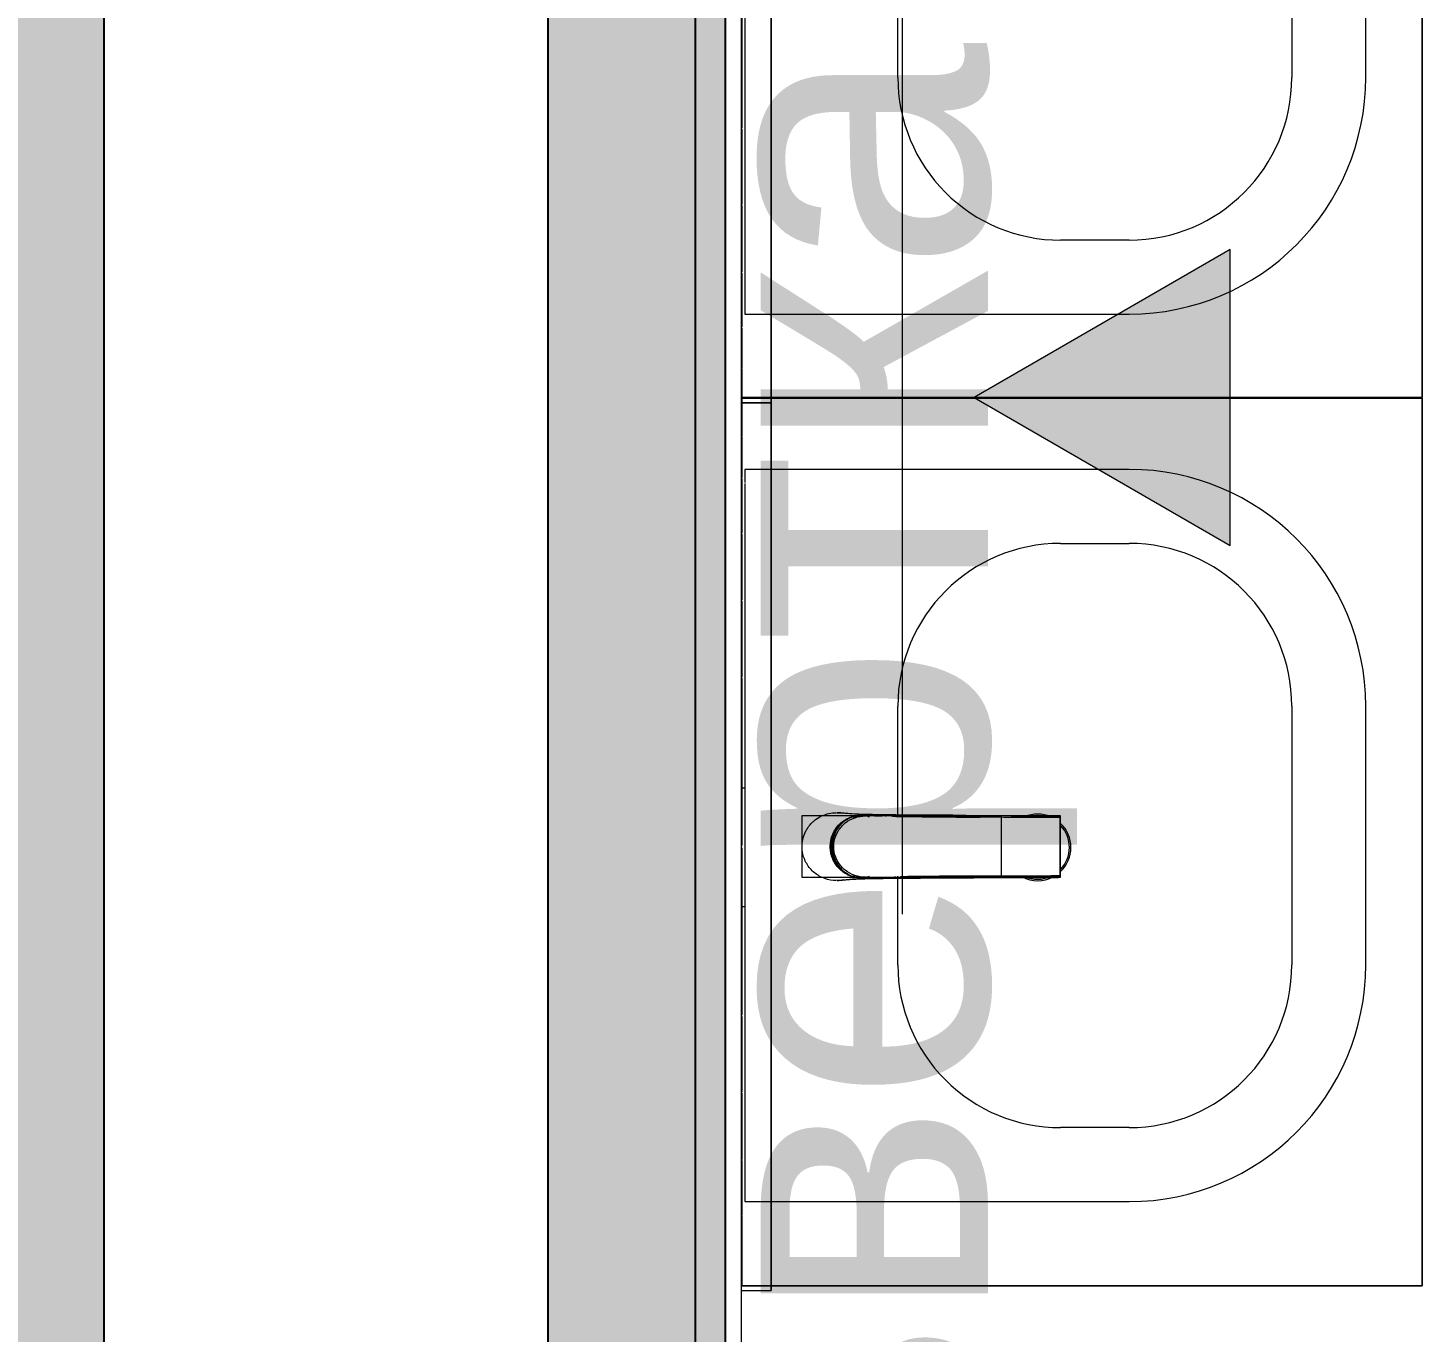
# Model space of a CAD drawing. Header units: millimetres. Extents: x 63201 to 101610, y -2505 to 12270.
# Drawn here: x 69968 to 70911, y 4799 to 5680 of the extents above; entities that cross this region are included whole.
import ezdxf

# ---------------------------------------------------------------- set-up
doc = ezdxf.new("R2010")
doc.units = ezdxf.units.MM
doc.linetypes.add('Осевая', pattern=[3175, 635, -476.25, 1587.5, -476.25])
for name, color, linetype, lineweight in [('0-1', 7, 'Continuous', 9), ('G-ANNO-SYMB', 7, 'Continuous', 9), ('I-WALL', 7, 'Continuous', 9), ('P-SANR-FIXT', 7, 'Continuous', 9), ('P-SANR-FIXT-1', 7, 'Continuous', 13), ('Оси', 7, 'Continuous', 9), ('Оси-2', 7, 'Осевая', 9)]:
    doc.layers.add(name, color=color, linetype=linetype, lineweight=lineweight)
for name, color, linetype, lineweight, true_color in [('A-WALL-1', 7, 'Continuous', 25, 0x3c3c3c), ('A-WALL-FNSH-1', 7, 'Continuous', 13, 0x3c3c3c), ('I-FURN-4', 7, 'Continuous', 9, 0xf0f0f0)]:
    doc.layers.add(name, color=color, linetype=linetype, lineweight=lineweight, true_color=true_color)
doc.styles.add('Arial_1', font='arial.ttf', dxfattribs={"height": 200})
pattern_1 = [(135, (0, 0), (-75.43415, -75.43415), [106.68, -17.78, 3.556, -17.78]), (135, (0, 75.39), (-75.43415, -75.43415), []), (50, (0, 0), (127.52922, -11.15758), [13.335, -146.685]), (355, (0, 0), (-24.66966, 133.74002), [10.668, -117.348]), (100.451, (10.63, -0.93), (102.85973, 122.58178), [11.333, -124.663]), (46.184, (0, 35.56), (189.75516, -29.43036), [20.002, -220.027]), (96.636, (15.81, 33.1), (166.1822, 173.1996), [17, -186.995]), (351.184, (0, 35.56), (166.18393, 173.1976), [16.002, -176.022]), (21, (17.78, 26.67), (106.13027, -71.58603), [13.335, -146.685]), (326, (17.78, 26.67), (43.26188, 128.93175), [10.668, -117.348]), (71.451, (26.62, 20.7), (149.39198, 57.34505), [11.333, -124.663]), (37.5, (0, 0), (2.162228, 59.188357), [3.353, -112.573, 3.353, -115.773, -117.792]), (37.5, (0, 0), (2.162228, 59.188357), [-235.052, 3.353, -114.44]), (7.5, (0, 0), (46.77386, 70.12615), [3.353, -64.567, 3.353, -109.906, -44.894]), (7.5, (0, 0), (46.77386, 70.12615), [-181.178, 3.353, -41.542]), (327.5, (-39.65, 0), (94.91367, -4.010093), [3.353, -41.097, 3.353, -135.331, -184.023]), (327.5, (-39.65, 0), (94.91367, -4.010093), [-183.134, 3.353, -180.67]), (317.5, (-57.43, 0), (103.69057, 17.79882), [3.353, -54.432, 3.353, -88.748, -130.683]), (317.5, (-57.43, 0), (103.69057, 17.79882), [-149.885, 3.353, -127.33])]

# ---------------------------------------------------------------- blocks, each defined once
blk = doc.blocks.new('зеркало круглое600д - 1_22д зеркало круглое d600-30456177-План разверток пом_3_11_ Этаж 3')
at = {"layer": 'I-FURN-4'}
for p, q in [((-300, 0), (300, 0)), ((-300, 0), (-300, -20)), ((300, -20), (300, 0)), ((-300, -20), (114.81, -20)), ((300, -20), (-300, -20)), ((114.81, -20), (212.13, -20)), ((212.13, -20), (294.24, -20)), ((294.24, -20), (300, -20))]:
    blk.add_line(p, q, dxfattribs=at)
blk = doc.blocks.new('зеркало круглое600д - 1_22д зеркало круглое d600-V2-План разверток пом_3_11_ Этаж 3')
at = {"layer": 'I-FURN-4'}
for p, q in [((-300, 0), (300, 0)), ((-300, 0), (-300, -20)), ((300, -20), (300, 0)), ((-300, -20), (300, -20)), ((300, -20), (-300, -20))]:
    blk.add_line(p, q, dxfattribs=at)
blk = doc.blocks.new('сифон - Для раковины-30610345-План разверток пом_3_11_ Этаж 3')
at = {"layer": 'P-SANR-FIXT'}
for p, q in [((200, 40), (198.1, 40)), ((200, 40), (200, 0.22)), ((200, -1.35), (200, -40)), ((198.1, -40), (200, -40))]:
    blk.add_line(p, q, dxfattribs=at)
at = {"layer": 'P-SANR-FIXT-1'}
for radius, start, end in [(22.5, 62.26991, 117.96061), (21.5, 66.1704, 114.13254), (22.5, 134.32352, 180), (21.5, 136.61983, 180), (22.5, 180, 226.26625), (21.5, 180, 223.84224), (22.5, 246.9241, 292.78484), (21.5, 252, 288)]:
    blk.add_arc((0, 0), radius, start, end, dxfattribs=at)
blk = doc.blocks.new('смеситель для раковины - Default-30607276-План разверток пом_3_11_ Этаж 3')
at = {"layer": '0-1'}
for p, q in [((22.83, -3.02), (21.82, -15.59)), ((-20.75, -16.69), (-20.75, -17.22)), ((20.75, -17.22), (20.75, -16.69)), ((-20.4, -97.39), (-20.34, -109.99)), ((20.35, -109.99), (20.41, -97.39)), ((-19.82, -111.85), (19.82, -111.85)), ((-19.75, -151.64), (19.75, -151.64))]:
    blk.add_line(p, q, dxfattribs=at)
at = {"layer": '0-1', "flags": 128}
for points in [[(12.14, 0.14), (14.4, -1.67), (18.06, -6.12), (20.43, -11.54), (21.15, -17.17), (21.17, -36.18), (21.12, -56.03), (21.01, -111.36)], [(-21.83, -15.59), (-22.06, -11.21), (-22.83, -3.02)], [(-18.89, -7.61), (-20.04, -10.3), (-20.77, -13.05), (-21.14, -18.56), (-21.11, -48.65), (-21.08, -93.15)], [(20.76, -150.67), (20.76, -150.64), (20.75, -150.29), (20.75, -149.76), (20.75, -148.96), (20.75, -147.83), (20.76, -146.87), (20.78, -145.14), (20.83, -142.94), (20.87, -128.24), (21.13, -55.9), (21.11, -88.04)], [(-20.74, -150.55), (-20.74, -150.46), (-20.73, -150.22), (-20.72, -149.77), (-20.71, -149.09), (-20.71, -148.09), (-20.71, -147.39), (-20.72, -146.4), (-20.73, -144.92), (-20.76, -143.96), (-20.84, -120.36), (-21.08, -93.15)], [(-19.81, -111.85), (-19.9, -111.84), (-19.99, -111.81), (-20.06, -111.78), (-20.11, -111.75), (-20.2, -111.66), (-20.25, -111.59), (-20.28, -111.53), (-20.3, -111.48), (-20.31, -111.44), (-20.31, -111.42), (-20.32, -111.38), (-20.32, -111.29), (-20.33, -111.17), (-20.33, -111.02), (-20.34, -110.8), (-20.34, -110.61), (-20.34, -110.3), (-20.34, -109.99)], [(20.35, -109.99), (20.35, -110.29), (20.34, -110.55), (20.34, -110.77), (20.34, -110.95), (20.33, -111.1), (20.33, -111.3), (20.31, -111.46), (20.3, -111.48), (20.29, -111.53), (20.25, -111.6), (20.21, -111.66), (20.13, -111.74), (20.06, -111.78), (19.82, -111.85)], [(20.87, -146.22), (20.85, -147.69), (20.84, -148.84), (20.82, -149.81), (20.8, -150.4), (20.67, -151.19), (20.6, -151.3), (20.52, -151.38), (20.37, -151.5), (20.23, -151.57), (19.99, -151.63), (19.75, -151.64)]]:
    blk.add_lwpolyline(points, dxfattribs=at)
at = {"layer": 'P-SANR-FIXT'}
for p, q in [((-20.99, -151.64), (-20.99, 23)), ((-20.99, 23), (21.01, 23)), ((21.01, 23), (21.01, -151.64)), ((0.58, 2.76), (-0.59, 2.76)), ((22.94, -0.86), (22.54, -4.96)), ((20.41, -11.12), (19.41, -12.86)), ((20.83, -19.82), (20.9, -18.53)), ((21.1, -18.44), (20.9, -18.38)), ((-20.82, -19.82), (-20.98, -19.85)), ((-20.82, -19.82), (-20.42, -21.96)), ((20.43, -21.96), (20.83, -19.82)), ((20.83, -19.82), (20.98, -19.85)), ((-19.81, -111.68), (-19.68, -144.03)), ((19.68, -144.03), (19.82, -111.68)), ((21.01, -151.64), (-20.99, -151.64))]:
    blk.add_line(p, q, dxfattribs=at)
at = {"layer": 'P-SANR-FIXT', "flags": 128}
for points in [[(11.15, -0.35), (9.8, 0.36), (6.06, 1.76), (2.05, 2.49), (-2.05, 2.49), (-6.06, 1.76), (-9.8, 0.36), (-13.11, -1.63), (-15.91, -4.11)], [(-0.57, 3.91), (-0.35, 3.92), (-0.11, 3.92), (0.12, 3.92), (0.35, 3.92), (0.57, 3.91)], [(15.91, -4.11), (13.12, -1.63), (11.47, -0.54)], [(21.84, -15.17), (22.06, -10.76), (22.28, -7.91), (22.5, -5.56), (22.72, -3.2), (22.94, -0.86)], [(-21.1, -88.09), (-20.89, -138.92), (-20.87, -145.27), (-20.8, -150.16), (-20.7, -149.39), (-20.68, -143.74), (-20.78, -118.35), (-20.99, -67.56), (-21.1, -42.16), (-21.11, -16.92)], [(-21.08, -16.37), (-21.08, -16.78), (-21.08, -17.2), (-21.09, -17.61), (-21.09, -18.03), (-21.09, -18.44)], [(-20.89, -18.48), (-20.94, -18.5), (-20.98, -18.53), (-21.01, -18.56), (-21.04, -18.57), (-21.07, -18.58), (-21.08, -18.58), (-21.09, -18.58)], [(-20.89, -18.53), (-20.86, -19.17), (-20.82, -19.82)], [(21.12, -16.92), (21.1, -42.16), (21, -67.56), (20.79, -118.35), (20.68, -143.74), (20.71, -149.39), (20.8, -150.16), (20.87, -145.27), (20.9, -138.92), (21.11, -88.09)], [(21.1, -18.44), (21.09, -18.03), (21.09, -17.61), (21.09, -17.2), (21.08, -16.78), (21.08, -16.37)], [(-19.87, -145.25), (-19.92, -133.82), (-19.96, -122.4), (-20.01, -110.98), (-20.06, -99.55), (-20.1, -88.13)], [(20.11, -88.13), (20.08, -94.48), (20.05, -100.82), (20.03, -107.17), (20, -113.52), (19.98, -119.86)], [(19.98, -119.87), (19.95, -126.21), (19.92, -132.55), (19.9, -138.9), (19.87, -145.25)]]:
    blk.add_lwpolyline(points, dxfattribs=at)
at = {"layer": 'P-SANR-FIXT'}
for centre, major_axis, ratio, start_param, end_param in [((0, -17.22), (20.75, 0), 0.98634, 0.924777, 2.669203), ((0, -16.69), (20.75, 0), 0.98634, 1.475706, 1.969891), ((0, -16.69), (20.75, 0), 0.98634, 1.175826, 1.349386), ((0, -16.69), (20.75, 0), 0.98634, 2.513274, 2.712058), ((0, -16.69), (20.75, 0), 0.98634, 2.199532, 2.288423), ((0, -16.69), (20.75, 0), 0.98634, 0.436433, 0.906939), ((0, -17.22), (20.75, 0), 0.98634, 0.478372, 0.784046), ((0, -17.22), (-20.75, 0), 0.98634, 5.983401, 6.283185), ((0, -16.69), (20.75, 0), 0.98634, 2.911123, 3.141593), ((0, -17.22), (20.75, 0), 0.98634, 3.141593, 3.245131), ((0, -17.22), (20.75, 0), 0.98634, 0, 0.299784), ((0, -16.69), (20.75, 0), 0.98634, 0, 0.23047), ((0, -17.22), (20.75, 0), 0.98634, 6.179646, 6.283185), ((-19.79, -109.7), (0.5, 0.002), 0.095848, 1.570429, 3.124299), ((19.8, -109.7), (-0.5, 0.002), 0.095846, 3.158887, 4.712983)]:
    blk.add_ellipse(centre, major_axis=major_axis, ratio=ratio, start_param=start_param, end_param=end_param, dxfattribs=at)
for points, knots in [([(-22.94, -0.26), (-22.92, 2.53), (-22.27, 6.44), (-20, 11.38), (-17.72, 14.73), (-14.88, 17.6), (-11.6, 19.96), (-7.93, 21.68), (-4.5, 22.64), (-1.53, 22.99), (1.89, 23.03), (5.97, 22.39), (10, 20.79), (12.82, 19.09), (14.84, 17.54), (16.69, 15.78), (18.81, 13.26), (21.89, 8.05), (22.91, 3.23), (22.94, -0.26)], [0, 0, 0, 0, 0.111111, 0.166667, 0.222222, 0.277778, 0.333333, 0.388889, 0.444444, 0.479167, 0.513889, 0.583333, 0.652778, 0.6875, 0.722222, 0.756944, 0.791667, 0.861111, 1, 1, 1, 1]), ([(-21.11, -16.92), (-21.12, -15.87), (-21, -14.26), (-20.58, -12.14), (-20.14, -10.57), (-19.58, -9.05), (-18.68, -7.09), (-17.27, -4.8), (-15.19, -2.33), (-12.76, -0.19), (-10, 1.54), (-6.99, 2.84), (-3.79, 3.66), (-1.64, 3.88), (-0.57, 3.91)], [0, 0, 0, 0, 0.1, 0.15, 0.2, 0.25, 0.3, 0.4, 0.5, 0.6, 0.7, 0.8, 0.9, 1, 1, 1, 1]), ([(21.08, -16.37), (21.07, -15.97), (21.02, -15.14), (20.83, -13.79), (20.57, -12.6), (20.32, -11.74), (20.16, -11.24), (20.02, -10.86), (19.88, -10.47), (19.68, -9.94), (19.28, -8.99), (18.59, -7.58), (17.75, -6.22), (17.01, -5.2), (16.43, -4.49), (15.83, -3.83), (14.99, -2.99), (13.89, -2.04), (12.69, -1.18), (11.68, -0.55), (10.89, -0.09), (10.08, 0.33), (8.96, 0.86), (6.92, 1.67), (2.61, 2.77), (-2.6, 2.77), (-6.91, 1.67), (-9.25, 0.75), (-11.18, -0.21), (-13.22, -1.51), (-14.93, -2.93), (-16.15, -4.17), (-17.27, -5.47), (-18.47, -7.18), (-19.61, -9.35), (-20.72, -12.41), (-21.06, -14.79), (-21.08, -16.37)], [0, 0, 0, 0, 0.027778, 0.055556, 0.083333, 0.097222, 0.104167, 0.111111, 0.118056, 0.125, 0.138889, 0.166667, 0.194444, 0.208333, 0.222222, 0.236111, 0.25, 0.277778, 0.305556, 0.319444, 0.333333, 0.347222, 0.361111, 0.388889, 0.444444, 0.555556, 0.611111, 0.638889, 0.666667, 0.708333, 0.75, 0.770833, 0.791667, 0.833333, 0.875, 0.916667, 1, 1, 1, 1]), ([(-0.59, 2.76), (-0.57, 2.95), (-0.56, 3.24), (-0.56, 3.57), (-0.56, 3.8), (-0.57, 3.89), (-0.58, 3.91)], [0, 0, 0, 0, 0.363636, 0.545455, 0.727273, 1, 1, 1, 1]), ([(0.57, 3.91), (2.7, 3.85), (7.07, 3.08), (12.93, -0.01), (16.7, -3.87), (18.96, -7.55), (20.2, -10.56), (20.95, -13.73), (21.11, -15.87), (21.11, -16.92)], [0, 0, 0, 0, 0.2, 0.4, 0.6, 0.7, 0.8, 0.9, 1, 1, 1, 1]), ([(0.58, 2.76), (0.6, 2.95), (0.62, 3.24), (0.62, 3.57), (0.61, 3.79), (0.59, 3.89), (0.58, 3.91)], [0, 0, 0, 0, 0.363636, 0.545455, 0.727273, 1, 1, 1, 1]), ([(-22.93, -0.86), (-22.87, -1.51), (-22.78, -2.49), (-22.66, -3.79), (-22.57, -4.79), (-22.48, -5.72), (-22.38, -6.59), (-22.29, -7.55), (-22.2, -8.71), (-22.11, -10.1), (-21.99, -12.13), (-21.9, -13.9), (-21.84, -15.17)], [0, 0, 0, 0, 0.166667, 0.25, 0.333333, 0.416667, 0.5, 0.583333, 0.666667, 0.75, 0.833333, 1, 1, 1, 1]), ([(-15.91, -4.11), (-16.74, -5.01), (-18.39, -7.16), (-19.51, -9.53), (-19.97, -10.89)], [0, 0, 0, 0, 0.444444, 1, 1, 1, 1]), ([(19.98, -10.88), (19.61, -9.8), (18.55, -7.41), (16.95, -5.23), (15.91, -4.11)], [0, 0, 0, 0, 0.444444, 1, 1, 1, 1]), ([(-21.84, -15.17), (-21.8, -16.18), (-21.72, -18.45), (-21.62, -22.56), (-21.53, -27.55), (-21.44, -33.15), (-21.38, -38.28), (-21.34, -42.65), (-21.31, -45.95), (-21.28, -49.31), (-21.26, -52.78), (-21.24, -55.69), (-21.23, -58.03), (-21.22, -59.78), (-21.21, -61.54), (-21.2, -63.88), (-21.18, -66.83), (-21.17, -70.39), (-21.16, -73.93), (-21.14, -77.47), (-21.12, -82.19), (-21.11, -85.73), (-21.1, -88.09)], [0, 0, 0, 0, 0.083333, 0.166667, 0.25, 0.333333, 0.416667, 0.458333, 0.5, 0.541667, 0.583333, 0.625, 0.645833, 0.666667, 0.6875, 0.708333, 0.75, 0.791667, 0.833333, 0.875, 0.916667, 1, 1, 1, 1]), ([(-21.09, -18.44), (-21.09, -19.24), (-21.08, -20.82), (-21.07, -23.12), (-21.06, -25), (-21.05, -26.47), (-21.04, -27.56), (-21.03, -28.63), (-21.01, -30.02), (-20.99, -31.72), (-20.97, -33.39), (-20.95, -34.57), (-20.94, -35.24), (-20.94, -35.75), (-20.93, -36.25), (-20.92, -36.92), (-20.9, -38.1), (-20.88, -39.76), (-20.86, -41.43), (-20.84, -42.77), (-20.82, -44.13), (-20.8, -45.84), (-20.77, -48.6), (-20.71, -53.5), (-20.64, -60.73), (-20.57, -68.92), (-20.52, -76.52), (-20.46, -85.73), (-20.42, -92.71), (-20.4, -97.39)], [0, 0, 0, 0, 0.027778, 0.055556, 0.083333, 0.097222, 0.111111, 0.125, 0.138889, 0.166667, 0.194444, 0.208333, 0.215278, 0.222222, 0.229167, 0.236111, 0.25, 0.277778, 0.305556, 0.319444, 0.333333, 0.361111, 0.388889, 0.444444, 0.555556, 0.666667, 0.75, 0.833333, 1, 1, 1, 1]), ([(-21.09, -18.56), (-21.09, -18.7), (-21.08, -18.92), (-21.07, -19.2), (-21.04, -19.49), (-21.01, -19.71), (-20.98, -19.85)], [0, 0, 0, 0, 0.333333, 0.5, 0.666667, 1, 1, 1, 1]), ([(-19.97, -10.89), (-20.14, -11.37), (-20.5, -12.61), (-20.72, -13.86), (-20.79, -14.62)], [0, 0, 0, 0, 0.4, 1, 1, 1, 1]), ([(20.79, -14.62), (20.74, -14.06), (20.55, -12.8), (20.21, -11.56), (19.98, -10.88)], [0, 0, 0, 0, 0.444444, 1, 1, 1, 1]), ([(20.41, -97.39), (20.43, -91.15), (20.48, -81.85), (20.57, -69.67), (20.65, -59.98), (20.73, -52.6), (20.79, -47.39), (20.81, -45.24), (20.84, -43.53), (20.86, -41.84), (20.89, -39.76), (20.91, -37.68), (20.93, -36.21), (20.94, -35.36), (20.96, -34.1), (20.98, -32.64), (21, -30.96), (21.02, -29.67), (21.03, -28.58), (21.04, -27.69), (21.05, -26.78), (21.06, -25.64), (21.08, -22.85), (21.09, -20.44), (21.1, -18.44)], [0, 0, 0, 0, 0.222222, 0.333333, 0.444444, 0.583333, 0.618056, 0.652778, 0.670139, 0.6875, 0.722222, 0.756944, 0.774306, 0.782986, 0.791667, 0.826389, 0.84375, 0.861111, 0.878472, 0.887153, 0.895833, 0.913194, 0.930556, 1, 1, 1, 1]), ([(21.11, -88.09), (21.12, -85.1), (21.13, -80.6), (21.16, -74.48), (21.18, -69.92), (21.2, -65.07), (21.22, -59.99), (21.25, -55.13), (21.27, -50.91), (21.3, -47.53), (21.32, -44.65), (21.34, -42.56), (21.36, -40.97), (21.37, -39.8), (21.38, -38.67), (21.39, -37.32), (21.41, -35.81), (21.43, -34.13), (21.46, -32.12), (21.5, -29.68), (21.54, -27.05), (21.59, -24.62), (21.65, -21.61), (21.73, -18.29), (21.8, -16.13), (21.84, -15.17)], [0, 0, 0, 0, 0.071429, 0.107143, 0.142857, 0.178571, 0.214286, 0.25, 0.285714, 0.321429, 0.357143, 0.392857, 0.410714, 0.428571, 0.446429, 0.464286, 0.5, 0.535714, 0.571429, 0.625, 0.678571, 0.732143, 0.785714, 0.892857, 1, 1, 1, 1]), ([(-20.69, -40.53), (-20.7, -40.31), (-20.73, -39.9), (-20.79, -39.28), (-20.86, -38.48), (-20.95, -37.4), (-21.04, -35.54), (-21.05, -33.14), (-20.96, -30.88), (-20.9, -29.44), (-20.88, -28.66), (-20.87, -28.1), (-20.87, -27.56), (-20.87, -26.85), (-20.88, -25.63), (-20.9, -23.94), (-20.95, -21.92), (-20.97, -20.55), (-20.98, -19.85)], [0.686105, 0.686105, 0.686105, 0.686105, 0.6964286, 0.7053571, 0.7142857, 0.7321429, 0.75, 0.7857143, 0.8214286, 0.8392857, 0.8482143, 0.8571429, 0.8660714, 0.875, 0.8928571, 0.9285714, 0.9642857, 1, 1, 1, 1]), ([(20.98, -19.85), (20.98, -20.54), (20.96, -21.9), (20.93, -23.91), (20.9, -25.61), (20.89, -26.83), (20.88, -27.54), (20.87, -28.26), (20.88, -29.22), (20.91, -30.87), (20.92, -32.46), (20.9, -33.64), (20.89, -33.88)], [0, 0, 0, 0, 0.0357143, 0.0714286, 0.1071429, 0.125, 0.1339286, 0.1428571, 0.1607143, 0.1785714, 0.2142857, 0.2233019, 0.2233019, 0.2233019, 0.2233019]), ([(20.7, -37.51), (20.66, -37.9), (20.61, -38.49), (20.54, -39.24), (20.48, -40.01), (20.4, -41.31), (20.38, -43.01), (20.43, -44.62), (20.44, -45.76), (20.43, -46.42), (20.41, -46.92), (20.39, -47.43), (20.36, -48.08), (20.32, -49.19), (20.29, -50.71), (20.28, -52.56), (20.28, -54.63), (20.25, -56.99), (20.21, -60.34), (20.12, -66.89), (20.03, -78.43), (19.92, -90.5), (19.91, -97.43)], [0.2698282, 0.2698282, 0.2698282, 0.2698282, 0.2857143, 0.2946429, 0.3035714, 0.3214286, 0.3571429, 0.3928571, 0.4107143, 0.4196429, 0.4285714, 0.4375, 0.4464286, 0.4642857, 0.5, 0.5357143, 0.5714286, 0.6071429, 0.6428571, 0.7142857, 0.8571429, 1, 1, 1, 1]), ([(-19.9, -97.43), (-19.92, -90.5), (-20.02, -78.44), (-20.11, -67), (-20.2, -60.47), (-20.25, -57.12), (-20.28, -54.77), (-20.27, -52.69), (-20.26, -50.84), (-20.29, -49.32), (-20.34, -48.21), (-20.37, -47.55), (-20.4, -47.05), (-20.44, -46.54), (-20.46, -45.88), (-20.49, -44.9), (-20.51, -44.1), (-20.53, -43.61)], [0, 0, 0, 0, 0.1428571, 0.2857143, 0.3571429, 0.3928571, 0.4285714, 0.4642857, 0.5, 0.5357143, 0.5535714, 0.5625, 0.5714286, 0.5803571, 0.5892857, 0.6071429, 0.6334797, 0.6334797, 0.6334797, 0.6334797]), ([(20.96, -86.62), (20.95, -86.69), (20.92, -86.83), (20.86, -87.04), (20.77, -87.2), (20.68, -87.52), (20.59, -87.78), (20.5, -88.01), (20.4, -88.2), (20.26, -88.29), (20.16, -88.23), (20.1, -88.13)], [0.4, 0.4, 0.4, 0.4, 0.4375, 0.5, 0.6, 0.65, 0.7, 0.75, 0.79375, 0.875, 1, 1, 1, 1]), ([(-19.79, -109.65), (-19.79, -110.07), (-19.79, -110.93), (-19.8, -111.7), (-19.81, -111.84), (-19.82, -111.84)], [0, 0, 0, 0, 0.2, 0.4, 0.5304452, 0.5304452, 0.5304452, 0.5304452]), ([(19.82, -111.84), (19.81, -111.84), (19.8, -111.7), (19.79, -110.93), (19.79, -110.07), (19.8, -109.65)], [0.4695252, 0.4695252, 0.4695252, 0.4695252, 0.6, 0.8, 1, 1, 1, 1]), ([(-19.75, -151.63), (-19.76, -151.63), (-19.79, -151.41), (-19.84, -149.54), (-19.86, -146.71), (-19.87, -145.25)], [0.5274141, 0.5274141, 0.5274141, 0.5274141, 0.6, 0.8, 1, 1, 1, 1]), ([(-19.68, -144.03), (-19.68, -145.49), (-19.68, -148.5), (-19.71, -151.16), (-19.74, -151.63), (-19.75, -151.63)], [0, 0, 0, 0, 0.2, 0.4, 0.5271653, 0.5271653, 0.5271653, 0.5271653]), ([(19.75, -151.64), (19.75, -151.64), (19.73, -151.6), (19.71, -151.19), (19.7, -150.02), (19.69, -148.31), (19.68, -146.25), (19.68, -144.76), (19.68, -144.03)], [0.4725879, 0.4725879, 0.4725879, 0.4725879, 0.5, 0.6, 0.7, 0.8, 0.9, 1, 1, 1, 1]), ([(19.87, -145.25), (19.87, -145.98), (19.86, -147.42), (19.84, -149.31), (19.81, -150.73), (19.77, -151.49), (19.76, -151.64), (19.75, -151.64)], [0, 0, 0, 0, 0.1, 0.2, 0.3, 0.4, 0.4724791, 0.4724791, 0.4724791, 0.4724791])]:
    blk.add_open_spline(points, degree=3, knots=knots, dxfattribs=at)
for points in [[(-20.7, -19.9), (-20.71, -17.45), (-19.91, -12.55), (-16.34, -6.01), (-10.74, -1.06), (-3.75, 1.63), (3.75, 1.63), (10.74, -1.06), (16.34, -6.01), (19.91, -12.55), (20.72, -17.45), (20.71, -19.9)], [(-0.59, 2.76), (-1.42, 2.74), (-2.24, 2.67), (-3.04, 2.55)], [(-22.56, -4.92), (-22.81, -3.58), (-22.94, -2.22), (-22.93, -0.86)], [(-21.4, -18.82), (-21.67, -17.62), (-21.82, -16.4), (-21.84, -15.17)], [(-21.09, -18.48), (-21.09, -18.42), (-20.99, -18.37), (-20.89, -18.38)], [(-20.79, -14.62), (-20.84, -15.24), (-20.88, -16.47), (-20.88, -17.71), (-20.89, -18.33)], [(-19.42, -12.86), (-19.78, -12.29), (-20.11, -11.71), (-20.42, -11.11)], [(21.84, -15.17), (21.8, -17.63), (21.23, -20.06), (20.22, -22.31)], [(20.9, -18.38), (20.88, -17.75), (20.89, -16.5), (20.85, -15.25), (20.79, -14.62)], [(20.9, -18.53), (21, -18.51), (21.09, -18.52), (21.1, -18.54)], [(20.99, -19.85), (21, -19.78), (21.03, -19.63), (21.06, -19.4), (21.07, -19.17), (21.09, -18.94), (21.09, -18.72), (21.1, -18.56), (21.1, -18.49)], [(-20.22, -22.31), (-20.63, -21.4), (-20.96, -20.47), (-21.22, -19.52)], [(-20.98, -19.85), (-20.86, -20.76), (-20.68, -21.66), (-20.44, -22.54)], [(20.44, -22.53), (20.68, -21.66), (20.86, -20.76), (20.98, -19.85)], [(-20.81, -88.18), (-20.72, -88.18), (-20.5, -88.17), (-20.23, -88.15), (-20.1, -88.13)], [(-20.1, -88.13), (-20.09, -87.33), (-20.07, -86.53), (-20.05, -85.73)], [(20.05, -85.74), (20.08, -86.54), (20.1, -87.34), (20.11, -88.13)], [(-19.82, -111.84), (-19.82, -111.85), (-19.82, -111.83), (-19.82, -111.8)], [(19.82, -111.8), (19.82, -111.83), (19.82, -111.85), (19.82, -111.84)]]:
    blk.add_open_spline(points, degree=3, dxfattribs=at)
blk = doc.blocks.new('Мебель_универсальная - 1_250-31405634-План разверток пом_3_11_ Этаж 3')
at = {"layer": 'I-FURN-4'}
for p, q in [((300, 230), (-300, 230)), ((-300, 230), (-300, -230)), ((-300, -230), (-300, 230)), ((-300, 230), (300, 230)), ((300, -210.27), (300, 230)), ((300, 230), (300, -210.27)), ((300, -230), (300, -210.27)), ((300, -210.27), (300, -230)), ((-300, -230), (-296.3, -230)), ((-296.3, -230), (-300, -230)), ((-296.3, -230), (-290.61, -230)), ((-290.61, -230), (-296.3, -230)), ((-290.38, -230), (-273.54, -230)), ((-273.54, -230), (-290.38, -230)), ((-273.17, -230), (-245.82, -230)), ((-245.82, -230), (-273.17, -230)), ((-245.32, -230), (-208.51, -230)), ((-208.51, -230), (-245.32, -230)), ((-207.9, -230), (-163.05, -230)), ((-163.05, -230), (-207.9, -230)), ((-162.36, -230), (-111.18, -230)), ((-111.18, -230), (-162.36, -230)), ((-110.43, -230), (2.85, -230)), ((-40, -230), (-110.43, -230)), ((4.4, -230), (117.68, -230)), ((117.68, -230), (40, -230)), ((118.43, -230), (169.61, -230)), ((169.61, -230), (118.43, -230)), ((170.3, -230), (215.15, -230)), ((215.15, -230), (170.3, -230)), ((215.76, -230), (252.57, -230)), ((252.57, -230), (215.76, -230)), ((253.07, -230), (280.42, -230)), ((280.42, -230), (253.07, -230)), ((280.79, -230), (297.63, -230)), ((297.63, -230), (280.79, -230)), ((297.86, -230), (300, -230)), ((300, -230), (297.86, -230))]:
    blk.add_line(p, q, dxfattribs=at)
blk = doc.blocks.new('Мебель_универсальная - 1_250-31406785-План разверток пом_3_11_ Этаж 3')
at = {"layer": 'I-FURN-4'}
for p, q in [((300, 230), (-300, 230)), ((-300, 230), (-300, -210.27)), ((-300, -210.27), (-300, 230)), ((-300, 230), (300, 230)), ((300, -210.27), (300, 230)), ((300, 230), (300, -210.27)), ((-300, -210.27), (-300, -230)), ((-300, -230), (-300, -210.27)), ((300, -230), (300, -210.27)), ((300, -210.27), (300, -230)), ((-300, -230), (-297.01, -230)), ((-297.01, -230), (-300, -230)), ((-296.86, -230), (-291.17, -230)), ((-291.17, -230), (-296.86, -230)), ((-290.95, -230), (-274.1, -230)), ((-274.1, -230), (-290.95, -230)), ((-273.73, -230), (-246.38, -230)), ((-246.38, -230), (-273.73, -230)), ((-245.88, -230), (-209.07, -230)), ((-209.07, -230), (-245.88, -230)), ((-208.47, -230), (-163.61, -230)), ((-163.61, -230), (-208.47, -230)), ((-162.92, -230), (-111.74, -230)), ((-111.74, -230), (-162.92, -230)), ((-111, -230), (2.29, -230)), ((-36.38, -230), (-111, -230)), ((3.84, -230), (117.12, -230)), ((117.12, -230), (43.62, -230)), ((117.87, -230), (169.05, -230)), ((169.05, -230), (117.87, -230)), ((169.73, -230), (214.59, -230)), ((214.59, -230), (169.73, -230)), ((215.19, -230), (252.01, -230)), ((252.01, -230), (215.19, -230)), ((252.5, -230), (279.86, -230)), ((279.86, -230), (252.5, -230)), ((280.23, -230), (297.07, -230)), ((297.07, -230), (280.23, -230)), ((297.3, -230), (300, -230)), ((300, -230), (297.3, -230))]:
    blk.add_line(p, q, dxfattribs=at)
blk = doc.blocks.new('Раковина SE09 - гибкая подводка_ 640х550х165 PN6_3_ ХВ_ГВ накидная гайка BP DN15_ К-гл_кон_ П DN 50-31404862-План разверток пом_3_11_ Этаж 3')
at = {"layer": 'P-SANR-FIXT'}
for p, q in [((80, 420), (-95, 420)), ((-95, 370), (80, 370)), ((-255, 260), (-255, 17.83)), ((-205, 213.56), (-205, 260)), ((190, 260), (190, 213.56)), ((240, 17.83), (240, 260)), ((-20.11, 103.56), (-95, 103.56)), ((80, 103.56), (20.1, 103.56)), ((-255, 17.83), (-255, 0)), ((240, 0), (240, 17.83)), ((-255, 0), (-246.09, 0)), ((-245.4, 0), (240, 0))]:
    blk.add_line(p, q, dxfattribs=at)
for centre, radius, start, end in [((-95, 260), 160, 90, 180), ((80, 260), 160, 360, 90), ((-95, 260), 110, 90, 180), ((80, 260), 110, 360, 90), ((-95, 213.56), 110, 180, 270), ((80, 213.56), 110, 270, 360)]:
    blk.add_arc(centre, radius, start, end, dxfattribs=at)
blk = doc.blocks.new('Раковина SE09 - гибкая подводка_ 640х550х165 PN6_3_ ХВ_ГВ накидная гайка BP DN15_ К-гл_кон_ П DN 50-V12-План разверток пом_3_11_ Этаж 3')
at = {"layer": 'P-SANR-FIXT'}
for p, q in [((80, 420), (-95, 420)), ((-95, 370), (80, 370)), ((-255, 260), (-255, 17.83)), ((-205, 213.56), (-205, 260)), ((190, 260), (190, 213.56)), ((240, 17.83), (240, 260)), ((-23.16, 103.56), (-95, 103.56)), ((80, 103.56), (17.05, 103.56)), ((-255, 17.83), (-255, 0)), ((240, 0), (240, 17.83)), ((-255, 0), (240, 0))]:
    blk.add_line(p, q, dxfattribs=at)
for centre, radius, start, end in [((-95, 260), 160, 90, 180), ((80, 260), 160, 360, 90), ((-95, 260), 110, 90, 180), ((80, 260), 110, 360, 90), ((-95, 213.56), 110, 180, 270), ((80, 213.56), 110, 270, 360)]:
    blk.add_arc(centre, radius, start, end, dxfattribs=at)
blk = doc.blocks.new('Фасад - Марка фасада_Указатель-25386507-План разверток пом_3_11_ Этаж 3')
at = {"layer": 'G-ANNO-SYMB'}
blk.add_hatch(color=256, dxfattribs=at).paths.add_polyline_path([(-1, 0), (0, 1.7321), (1, 0), (0, 0)])
for p, q in [((0, 1.7321), (-1, 0)), ((1, 0), (0, 1.7321)), ((-1, 0), (0, 0)), ((0, 0), (1, 0))]:
    blk.add_line(p, q, dxfattribs=at)

msp = doc.modelspace()

# ---------------------------------------------------------------- hatches: boundary and pattern name
at = {"layer": 'I-WALL'}
h = msp.add_hatch(dxfattribs=at)
h.set_pattern_fill('FP_4', color=256, style=0, pattern_type=2)
h.set_pattern_definition(pattern_1)
h.paths.add_polyline_path([(70020, 3980), (70020, 7680), (69940, 7680), (69940, 3980)])
h = msp.add_hatch(dxfattribs=at)
h.set_pattern_fill('FP_4', color=256, style=0, pattern_type=2)
h.set_pattern_definition(pattern_1)
h.paths.add_polyline_path([(70420, 3980), (70420, 7680), (70320, 7680), (70320, 3980)])
h = msp.add_hatch(dxfattribs=at)
h.set_pattern_fill('FP_10', color=256, style=0, pattern_type=2)
h.set_pattern_definition([(0, (0, 0), (121.92, 30.48), [10.058, -81.382, 10.058, -81.382, -487.68]), (0, (0, 0), (121.92, 30.48), [-182.88, 10.058, -172.822, 10.058, -81.382, -213.36]), (0, (0, 0), (121.92, 30.48), [-457.2, 10.058, -50.902, 10.058, -142.342]), (120, (45.72, 15.24), (-87.356454, 90.345817), [10.058, -81.382, 10.058, -81.382, -487.68]), (120, (45.72, 15.24), (-87.356454, 90.345817), [-182.88, 10.058, -172.822, 10.058, -81.382, -213.36]), (120, (45.72, 15.24), (-87.356454, 90.345817), [-457.2, 10.058, -50.902, 10.058, -142.342]), (240, (60.96, 76.2), (-34.563546, -120.825817), [10.058, -81.382, 10.058, -81.382, -487.68]), (240, (60.96, 76.2), (-34.563546, -120.825817), [-182.88, 10.058, -172.822, 10.058, -81.382, -213.36]), (240, (60.96, 76.2), (-34.563546, -120.825817), [-457.2, 10.058, -50.902, 10.058, -142.342])])
h.paths.add_polyline_path([(70420, 3740), (70440, 3740), (70440, 7680), (70420, 7680), (70420, 3760)])

# ---------------------------------------------------------------- linework, layer by layer
at = {"layer": 'A-WALL-1'}
for p, q in [((70020, 3980), (70020, 7680)), ((70320, 7680), (70320, 3980)), ((70420, 3980), (70420, 7680)), ((70440, 7660), (70440, 3740))]:
    msp.add_line(p, q, dxfattribs=at)
at = {"layer": 'A-WALL-FNSH-1'}
msp.add_line((70451, 3740), (70451, 7649), dxfattribs=at)
at = {"layer": 'Оси'}
msp.add_line((70560, 5290), (70560, 7790), dxfattribs=at)
at = {"layer": 'Оси-2'}
msp.add_line((70560, 795.08), (70560, 5290), dxfattribs=at)

# ---------------------------------------------------------------- block references
at = {"layer": 'G-ANNO-SYMB', "xscale": 99.99999999999993, "yscale": 99.99999999999993, "zscale": 99.99999999999993, "rotation": 89.99999999999962}
msp.add_blockref('Фасад - Марка фасада_Указатель-25386507-План разверток пом_3_11_ Этаж 3', (70781.46, 5430.58), dxfattribs=at)
at = {"layer": 'I-FURN-4'}
for name, p, rotation in [('зеркало круглое600д - 1_22д зеркало круглое d600-30456177-План разверток пом_3_11_ Этаж 3', (70451, 5726.91), 89.9999999999999), ('Мебель_универсальная - 1_250-31405634-План разверток пом_3_11_ Этаж 3', (70681.27, 5730.54), 270.0000000000001), ('зеркало круглое600д - 1_22д зеркало круглое d600-V2-План разверток пом_3_11_ Этаж 3', (70451, 5126.91), 89.9999999999999), ('Мебель_универсальная - 1_250-31406785-План разверток пом_3_11_ Этаж 3', (70681.27, 5129.98), 270.0000000000001)]:
    msp.add_blockref(name, p, dxfattribs=dict(at, rotation=rotation))
at = {"layer": 'P-SANR-FIXT'}
for name, p, rotation in [('Раковина SE09 - гибкая подводка_ 640х550х165 PN6_3_ ХВ_ГВ накидная гайка BP DN15_ К-гл_кон_ П DN 50-V12-План разверток пом_3_11_ Этаж 3', (70453.17, 5726.91), 269.9999999999999), ('Раковина SE09 - гибкая подводка_ 640х550х165 PN6_3_ ХВ_ГВ накидная гайка BP DN15_ К-гл_кон_ П DN 50-31404862-План разверток пом_3_11_ Этаж 3', (70453.17, 5126.91), 269.9999999999999), ('сифон - Для раковины-30610345-План разверток пом_3_11_ Этаж 3', (70651.27, 5126.35), 180), ('смеситель для раковины - Default-30607276-План разверток пом_3_11_ Этаж 3', (70514.95, 5126.91), 90.00000000000091)]:
    msp.add_blockref(name, p, dxfattribs=dict(at, rotation=rotation))

# ---------------------------------------------------------------- texts
at = {"layer": 'G-ANNO-SYMB', "insert": (70417.64, 4335.8), "char_height": 200, "width": 1659.4931, "attachment_point": 1, "rotation": 90, "style": 'Arial_1'}
msp.add_mtext('Развертка', dxfattribs=at)

doc.saveas('drawing.dxf')
